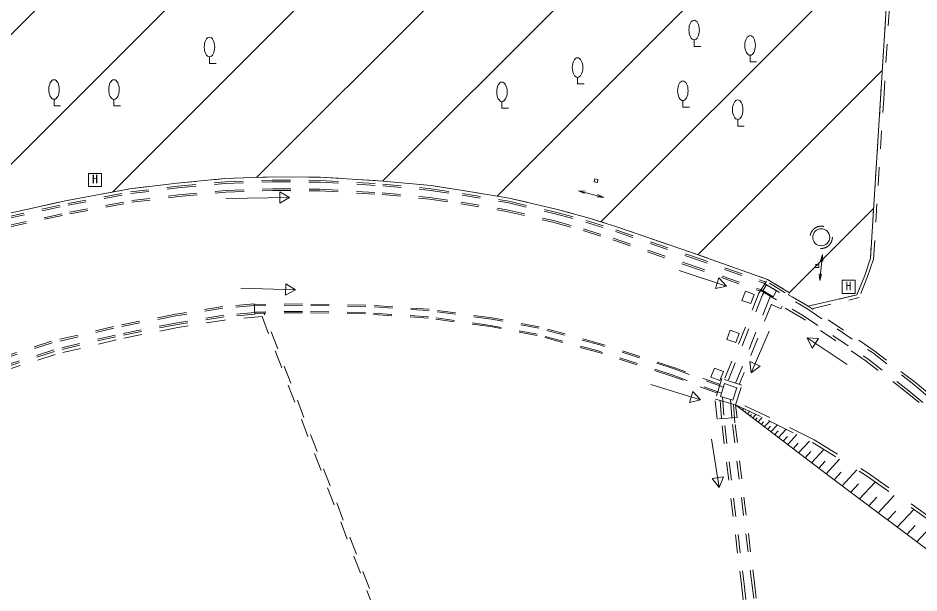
# Model space of a CAD drawing. Units: millimetres, scale not verified. Extents: x -294350 to 464306, y -228900 to 207900.
# Drawn here: x 98455 to 132873, y 17454 to 39418 of the extents above; entities that cross this region are included whole.
import ezdxf
from ezdxf.enums import TextEntityAlignment as Align

# ---------------------------------------------------------------- set-up
doc = ezdxf.new("R2010")
doc.units = ezdxf.units.MM
doc.header["$LTSCALE"] = 700
doc.linetypes.add('USER1', pattern=[2, 1, -1])
doc.linetypes.add('USER2', pattern=[3, 1.5, -1.5])
doc.layers.add('0-0', color=7, linetype='Continuous')
doc.layers.add('0-5_S-BGD', color=8, linetype='Continuous', lineweight=13)
doc.layers.add('0-8_最終2案', color=1, linetype='Continuous', lineweight=13)
doc.styles.add('ＭＳ ゴシック', font='')
doc.styles.get('ＭＳ ゴシック').set_extended_font_data('MS Gothic')

# ---------------------------------------------------------------- blocks, each defined once
blk = doc.blocks.new('独立樹（広葉樹）_50')
at = {"layer": '0-5_S-BGD'}
blk.add_lwpolyline([(55396022500, -88843192200), (55396022500, -88843367200), (55396197500, -88843367200)], dxfattribs=at)
blk.add_ellipse((55396022500, -88842929700), major_axis=(0, 262500), ratio=0.533333, dxfattribs=at)
blk = doc.blocks.new('照明灯_8')
at = {"layer": '0-5_S-BGD'}
blk.add_lwpolyline([(55405116200, -88847969700), (55405466200, -88847969700), (55405466200, -88848319700), (55405116200, -88848319700)], close=True, dxfattribs=at)
at = {"layer": '0-5_S-BGD', "style": 'ＭＳ ゴシック'}
blk.add_text('H', height=230900, dxfattribs=at).set_placement((55405212453, -88848302202), align=Align.BOTTOM_LEFT)
blk = doc.blocks.new('独立樹（広葉樹）_55')
at = {"layer": '0-5_S-BGD'}
blk.add_lwpolyline([(55400860900, -88843163500), (55400860900, -88843338500), (55401035900, -88843338500)], dxfattribs=at)
blk.add_ellipse((55400860900, -88842901000), major_axis=(0, 262500), ratio=0.533333, dxfattribs=at)
blk = doc.blocks.new('独立樹（広葉樹）_73')
at = {"layer": '0-5_S-BGD'}
blk.add_lwpolyline([(55388202100, -88841993800), (55388202100, -88842168800), (55388377100, -88842168800)], dxfattribs=at)
blk.add_ellipse((55388202100, -88841731300), major_axis=(0, 262500), ratio=0.533333, dxfattribs=at)
blk = doc.blocks.new('独立樹（広葉樹）_82')
at = {"layer": '0-5_S-BGD'}
blk.add_lwpolyline([(55402659200, -88841950400), (55402659200, -88842125400), (55402834200, -88842125400)], dxfattribs=at)
blk.add_ellipse((55402659200, -88841687900), major_axis=(0, 262500), ratio=0.533333, dxfattribs=at)
blk = doc.blocks.new('独立樹（広葉樹）_89')
at = {"layer": '0-5_S-BGD'}
blk.add_lwpolyline([(55384044800, -88843129200), (55384044800, -88843304200), (55384219800, -88843304200)], dxfattribs=at)
blk.add_ellipse((55384044800, -88842866700), major_axis=(0, 262500), ratio=0.533333, dxfattribs=at)
blk = doc.blocks.new('照明灯_14')
at = {"layer": '0-5_S-BGD'}
blk.add_lwpolyline([(55384966000, -88845109500), (55385316000, -88845109500), (55385316000, -88845459500), (55384966000, -88845459500)], close=True, dxfattribs=at)
at = {"layer": '0-5_S-BGD', "style": 'ＭＳ ゴシック'}
blk.add_text('H', height=230900, dxfattribs=at).set_placement((55385062236, -88845441997), align=Align.BOTTOM_LEFT)
blk = doc.blocks.new('独立樹（広葉樹）_103')
at = {"layer": '0-5_S-BGD'}
blk.add_lwpolyline([(55385648500, -88843131300), (55385648500, -88843306300), (55385823500, -88843306300)], dxfattribs=at)
blk.add_ellipse((55385648500, -88842868800), major_axis=(0, 262500), ratio=0.533333, dxfattribs=at)
blk = doc.blocks.new('独立樹（広葉樹）_107')
at = {"layer": '0-5_S-BGD'}
blk.add_lwpolyline([(55402328100, -88843669600), (55402328100, -88843844600), (55402503100, -88843844600)], dxfattribs=at)
blk.add_ellipse((55402328100, -88843407100), major_axis=(0, 262500), ratio=0.533333, dxfattribs=at)
blk = doc.blocks.new('独立樹（広葉樹）_118')
at = {"layer": '0-5_S-BGD'}
blk.add_lwpolyline([(55401162600, -88841539500), (55401162600, -88841714500), (55401337600, -88841714500)], dxfattribs=at)
blk.add_ellipse((55401162600, -88841277000), major_axis=(0, 262500), ratio=0.533333, dxfattribs=at)
blk = doc.blocks.new('独立樹（広葉樹）_128')
at = {"layer": '0-5_S-BGD'}
blk.add_lwpolyline([(55398044800, -88842544000), (55398044800, -88842719000), (55398219800, -88842719000)], dxfattribs=at)
blk.add_ellipse((55398044800, -88842281500), major_axis=(0, 262500), ratio=0.533333, dxfattribs=at)

msp = doc.modelspace()

# ---------------------------------------------------------------- linework, layer by layer
at = {"layer": '0-5_S-BGD', "linetype": 'USER1'}
for p, q in [((131874.3, 43784.3), (131405.2, 36330.6)), ((131525, 36323), (131994, 43776)), ((131405.2, 36330.6), (131017.2, 30246.8)), ((131136, 30224), (131525, 36323)), ((102730.9, 32897.5), (104541.2, 33112.2)), ((104541.2, 33112.2), (106355.3, 33282.4)), ((104553.9, 32992.9), (106363.1, 33162.6)), ((104561.2, 32928.1), (106366.7, 33097.6)), ((106355.3, 33282.4), (108166.2, 33347)), ((106363.1, 33162.6), (108168, 33227)), ((106366.7, 33097.6), (108169.4, 33161.8)), ((108166.2, 33347), (110002.5, 33336.9)), ((108168, 33227), (109998.6, 33216.9)), ((108169.4, 33161.8), (109996.9, 33151.8)), ((109996.9, 33151.8), (112391.9, 33007.4)), ((109998.6, 33216.9), (112396.5, 33072.4)), ((110002.5, 33336.9), (112405.8, 33192.1)), ((112396.5, 33072.4), (114225.5, 32897.5)), ((112405.8, 33192.1), (114240.2, 33016.7)), ((100330.2, 32451.6), (102730.9, 32897.5)), ((100354.1, 32334), (102748.9, 32778.8)), ((100367.5, 32270.1), (102759.1, 32714.3)), ((102748.9, 32778.8), (104553.9, 32992.9)), ((102759.1, 32714.3), (104561.2, 32928.1)), ((104589.7, 32659.5), (106384.1, 32828)), ((104596.1, 32595.1), (106388.9, 32763.3)), ((106384.1, 32828), (108173.5, 32891.8)), ((106388.9, 32763.3), (108174, 32827)), ((108173.5, 32891.8), (109988, 32881.8)), ((108174, 32827), (109985.4, 32817)), ((109985.4, 32817), (112365.4, 32673.6)), ((109988, 32881.8), (112370.9, 32738.2)), ((112370.9, 32738.2), (114184.9, 32564.8)), ((112391.9, 33007.4), (114218, 32832.8)), ((114218, 32832.8), (115423.6, 32650.1)), ((114225.5, 32897.5), (115433.3, 32714.5)), ((114240.2, 33016.7), (115452.1, 32833)), ((115433.3, 32714.5), (117199.2, 32422.2)), ((115452.1, 32833), (117222.7, 32540)), ((97968.2, 31928.6), (100330.2, 32451.6)), ((100421.4, 32005.5), (102799.7, 32447.3)), ((100433.9, 31942), (102809.1, 32383.1)), ((102799.7, 32447.3), (104589.7, 32659.5)), ((102809.1, 32383.1), (104596.1, 32595.1)), ((112365.4, 32673.6), (114176.5, 32500.4)), ((114176.5, 32500.4), (115370.7, 32319.4)), ((114184.9, 32564.8), (115381.3, 32383.5)), ((115381.3, 32383.5), (117134, 32093.3)), ((115423.6, 32650.1), (117186.9, 32358.3)), ((117186.9, 32358.3), (118971.5, 31939.7)), ((117199.2, 32422.2), (118987, 32002.9)), ((117222.7, 32540), (119016.4, 32119.3)), ((97998.9, 31812.5), (100354.1, 32334)), ((98015.9, 31749.4), (100367.5, 32270.1)), ((115370.7, 32319.4), (117120.8, 32029.7)), ((117120.8, 32029.7), (118889, 31615)), ((117134, 32093.3), (118905.3, 31677.9)), ((119016.4, 32119.3), (120187.4, 31802)), ((98084.9, 31488.2), (100421.4, 32005.5)), ((98101.1, 31425.5), (100433.9, 31942)), ((118905.3, 31677.9), (120058.3, 31365.3)), ((118971.5, 31939.7), (120134.6, 31624.3)), ((118987, 32002.9), (120153.5, 31686.9)), ((120153.5, 31686.9), (121297.8, 31322.9)), ((120187.4, 31802), (121335.5, 31436.8)), ((118889, 31615), (120040.5, 31303.1)), ((120058.3, 31365.3), (121193, 31004.6)), ((120134.6, 31624.3), (121277.8, 31261)), ((121297.8, 31322.9), (124141.7, 30345.9)), ((121335.5, 31436.8), (124181.2, 30459.2)), ((120040.5, 31303.1), (121172.2, 30943.1)), ((121193, 31004.6), (124032, 30029.3)), ((121277.8, 31261), (124120.9, 30284.3)), ((121172.2, 30943.1), (124010.2, 29968.1)), ((124141.7, 30345.9), (127021.4, 29329.8)), ((124181.2, 30459.2), (127086.5, 29434.1)), ((124010.2, 29968.1), (126804.6, 28982.2)), ((124032, 30029.3), (126904.9, 29012.8)), ((124120.9, 30284.3), (126945.8, 29284.7)), ((131017.2, 30246.8), (130800.2, 29581.2)), ((130913, 29540), (131136, 30224)), ((127045.3, 29368.1), (126761.1, 28912.4)), ((126945.8, 29284.7), (128582.9, 28323)), ((127757.5, 28923.9), (127045.3, 29368.1)), ((127086.5, 29434.1), (127924, 28926)), ((130800.2, 29581.2), (130501.1, 28842.6)), ((130913, 29540), (130589, 28740)), ((126761.1, 28912.4), (125441.4, 25617.6)), ((126241, 28980), (126110, 28632)), ((126583, 28856), (126241, 28980)), ((126821.7, 29009.6), (128423.1, 28068.9)), ((126965.9, 28972.3), (126896.2, 28846.4)), ((128636.1, 28407.7), (127757.5, 28923.9)), ((127924, 28926), (127883.1, 28850.1)), ((126896.2, 28846.4), (125527.8, 25429.8)), ((127167.7, 28717.5), (125812.2, 25333)), ((126452, 28508), (126110, 28632)), ((126583, 28856), (126452, 28508)), ((127223.5, 28818.2), (127167.7, 28717.5)), ((130501.1, 28842.6), (128798.6, 28442.8)), ((128826, 28326), (130589, 28740)), ((106275, 28395.5), (104471.7, 28107.9)), ((106283.6, 28330.8), (104483.6, 28043.7)), ((107470.6, 28506.1), (106275, 28395.5)), ((107476.6, 28441.2), (106283.6, 28330.8)), ((107470.6, 28506.1), (107507.4, 28107.8)), ((109319.6, 28500), (107473.3, 28476.8)), ((109319.4, 28450), (107477.9, 28426.9)), ((111742.2, 28401.9), (109319.4, 28450)), ((111744.3, 28451.9), (109319.6, 28500)), ((114160.1, 28241.4), (111742.2, 28401.9)), ((114165.2, 28291.2), (111744.3, 28451.9)), ((116549.3, 27914.5), (114160.1, 28241.4)), ((116557.3, 27963.8), (114165.2, 28291.2)), ((127235, 28481.9), (126010.2, 25424.1)), ((127239, 28480), (127594, 28314)), ((127594, 28314), (127645.6, 28409.7)), ((128369.8, 27984.3), (127645.6, 28409.7)), ((128582.9, 28323), (131092.7, 26636.8)), ((131151.2, 26717.9), (128636.1, 28407.7)), ((104471.7, 28107.9), (102097.1, 27635.4)), ((104483.6, 28043.7), (102111.4, 27571.7)), ((106317.3, 28062.8), (104531.2, 27777.9)), ((106325, 27998.4), (104542.3, 27714.1)), ((106340, 27879.3), (104563.4, 27595.9)), ((107501.4, 28172.3), (106317.3, 28062.8)), ((107507.4, 28107.8), (106325, 27998.4)), ((107776.1, 28012.2), (106340, 27879.3)), ((109318.5, 28210), (107500.1, 28187.1)), ((109318.4, 28160), (107504.7, 28137.2)), ((107776.1, 28012.2), (117832.5, 1764.1)), ((117895.1, 1936.1), (107856, 28139)), ((111729.7, 28112.1), (109318.4, 28160)), ((111731.8, 28162.1), (109318.5, 28210)), ((114130.8, 27952.7), (111729.7, 28112.1)), ((114135.9, 28002.5), (111731.8, 28162.1)), ((116502.6, 27628.1), (114130.8, 27952.7)), ((116510.7, 27677.5), (114135.9, 28002.5)), ((118348.1, 27574), (116549.3, 27914.5)), ((118359.4, 27622.7), (116557.3, 27963.8)), ((130858.8, 26312), (128369.8, 27984.3)), ((128423.1, 28068.9), (130917.3, 26393.2)), ((102097.1, 27635.4), (99736.1, 27067.7)), ((102111.4, 27571.7), (99754, 27003.9)), ((104531.2, 27777.9), (102169.4, 27307.9)), ((104542.3, 27714.1), (102182.9, 27244.6)), ((104563.4, 27595.9), (102208.6, 27127.4)), ((118282.6, 27291.2), (116502.6, 27628.1)), ((118293.9, 27340), (116510.7, 27677.5)), ((120687.4, 26930), (118348.1, 27574)), ((120701.7, 26977.9), (118359.4, 27622.7)), ((102169.4, 27307.9), (99826.8, 26743.7)), ((102182.9, 27244.6), (99843.9, 26682.2)), ((120604.3, 26652.1), (118282.6, 27291.2)), ((120618.6, 26700), (118293.9, 27340)), ((125664, 27491), (125533, 27143)), ((126006, 27367), (125664, 27491)), ((126006, 27367), (125875, 27019)), ((99736.1, 27067.7), (97423.9, 26327.9)), ((99754, 27003.9), (97446.8, 26266.6)), ((102208.6, 27127.4), (99876.3, 26566.6)), ((123527.4, 26012.4), (120687.4, 26930)), ((123543.8, 26059.6), (120701.7, 26977.9)), ((125875, 27019), (125533, 27143)), ((99826.8, 26743.7), (97540, 26013)), ((99843.9, 26682.2), (97562, 25952.1)), ((99876.3, 26566.6), (97603.5, 25839.3)), ((123432.2, 25738.4), (120604.3, 26652.1)), ((123448.6, 25785.6), (120618.6, 26700)), ((131092.7, 26636.8), (132676, 25415.9)), ((132738.7, 25493.8), (131151.2, 26717.9)), ((132425.3, 25104.1), (130858.8, 26312)), ((130917.3, 26393.2), (132487.9, 25182.1)), ((125400.3, 25315.7), (123527.4, 26012.4)), ((125274.6, 25415.9), (123543.8, 26059.6)), ((125059, 26043), (124928, 25695)), ((125401, 25919), (125059, 26043)), ((125401, 25919), (125270, 25571)), ((125172.6, 25091), (123432.2, 25738.4)), ((125328.4, 25086.4), (123448.6, 25785.6)), ((125270, 25571), (124928, 25695)), ((125347.9, 25649.5), (125101.3, 24863.8)), ((126109.9, 25390.1), (125347.9, 25649.5)), ((134280.9, 24200.1), (132738.7, 25493.8)), ((125861.8, 24636.5), (126109.9, 25390.1)), ((132487.9, 25182.1), (134015.4, 23900.7)), ((132676, 25415.9), (134214.5, 24125.3)), ((125164, 24097), (125083, 24858)), ((125101.3, 24863.8), (125788.8, 24658.3)), ((125275, 24811.9), (125352.2, 23844.9)), ((125364.9, 24941.6), (125451.7, 23854.9)), ((125673.3, 24849.4), (125750.3, 23885)), ((133949.1, 23825.9), (132425.3, 25104.1)), ((125788.8, 24658.3), (125849.8, 23895.1)), ((125788.8, 24658.3), (125861.8, 24636.5)), ((125864, 24633), (125930, 24162)), ((125930, 24162), (125164, 24097)), ((125352.2, 23844.9), (126078.8, 17887.9)), ((125451.7, 23854.9), (126178.1, 17899.9)), ((125750.3, 23885), (126475.9, 17936)), ((125849.8, 23895.1), (126575.2, 17948)), ((126178.1, 17899.9), (127137.1, 9928)), ((126475.9, 17936), (127434.9, 9964)), ((126575.2, 17948), (127534.2, 9976)), ((126078.8, 17887.9), (127037.8, 9916))]:
    msp.add_line(p, q, dxfattribs=at)
at = {"layer": '0-5_S-BGD'}
for p, q in [((120468.7, 33157.6), (120492.4, 33275.8)), ((120468.7, 33157.6), (120586.9, 33133.8)), ((120610.7, 33252.1), (120492.4, 33275.8)), ((120586.9, 33133.8), (120610.7, 33252.1)), ((108830.7, 32562.5), (108452.5, 32773.4)), ((108459, 32340.4), (108452.5, 32773.4)), ((120837.8, 32566.7), (119871, 32822.2)), ((119871, 32822.2), (120123.4, 32798.6)), ((119871, 32822.2), (120102.1, 32718)), ((106387.9, 32526), (108830.7, 32562.5)), ((108830.7, 32562.5), (108459, 32340.4)), ((120837.8, 32566.7), (120585.5, 32590.3)), ((120837.8, 32566.7), (120606.8, 32670.8)), ((129081.6, 29392.9), (129182.8, 30387.8)), ((129182.8, 30387.8), (129116.1, 30143.3)), ((129182.8, 30387.8), (129199, 30134.9)), ((128921.4, 29893.8), (128933.4, 30013.8)), ((129053.4, 30001.8), (128933.4, 30013.8)), ((129041.4, 29881.8), (129053.4, 30001.8)), ((123709.1, 29776.4), (125519.9, 29168.7)), ((128921.4, 29893.8), (129041.4, 29881.8)), ((129081.6, 29392.9), (129065.4, 29645.9)), ((129081.6, 29392.9), (129148.4, 29637.4)), ((108668.3, 28829.2), (108681, 29262)), ((109049.5, 29034.7), (108681, 29262)), ((125095.6, 29082.8), (125233.3, 29493.3)), ((125519.9, 29168.7), (125233.3, 29493.3)), ((106971.3, 29095.4), (109049.5, 29034.7)), ((109049.5, 29034.7), (108668.3, 28829.2)), ((125519.9, 29168.7), (125095.6, 29082.8)), ((127050, 29224), (126903, 29010)), ((126903, 29010), (127304, 28770)), ((127050, 29224), (127428, 29000)), ((127304, 28770), (127428, 29000)), ((127154.1, 27461.1), (126465.5, 25862.7)), ((128604.8, 27198.8), (128796.8, 26810.6)), ((130129.4, 26182.4), (128604.8, 27198.8)), ((128604.8, 27198.8), (129037, 27170.9)), ((129037, 27170.9), (128796.8, 26810.6)), ((126465.5, 25862.7), (126415.1, 26292.8)), ((126415.1, 26292.8), (126812.7, 26121.5)), ((126465.5, 25862.7), (126812.7, 26121.5)), ((122632.1, 25423.7), (124528, 24828.2)), ((124105.3, 24734), (124235.1, 25147.1)), ((124528, 24828.2), (124235.1, 25147.1)), ((125290, 24964), (125445, 25458)), ((125921, 25296), (125445, 25458)), ((125765, 24822), (125921, 25296)), ((124528, 24828.2), (124105.3, 24734)), ((125765, 24822), (125290, 24964)), ((125861.8, 24636.5), (129537, 21849)), ((126017.4, 24516.7), (126032.1, 24532.5)), ((126117.5, 24440.8), (126166.2, 24493.1)), ((126217.7, 24364.9), (126251.6, 24401.4)), ((126317.8, 24289), (126405, 24382.6)), ((126417.9, 24213.1), (126471.2, 24270.2)), ((126518.1, 24137.2), (126643.8, 24272)), ((126618.2, 24061.3), (126690.7, 24139)), ((126718.3, 23985.4), (126882.5, 24161.5)), ((126841.9, 23891.7), (126935.9, 23992.5)), ((126965.5, 23798.1), (127175.9, 24023.7)), ((127089.1, 23704.4), (127204.3, 23828)), ((127212.7, 23610.7), (127463.1, 23879.3)), ((127359.8, 23499.2), (127496.9, 23646.3)), ((127506.9, 23387.7), (127805, 23707.5)), ((127682, 23255), (127845.3, 23430.1)), ((127857.1, 23122.3), (128212, 23502.9)), ((124950.2, 23334.1), (125245.3, 21489.9)), ((128065.6, 22964.3), (128259.9, 23172.7)), ((128274, 22806.3), (128696.5, 23259.3)), ((128522.2, 22618.2), (128747.5, 22859.8)), ((128770.3, 22430.1), (129241.8, 22935.7)), ((129047.2, 22220.2), (129294.6, 22485.5)), ((129324.2, 22010.3), (129842.2, 22565.9)), ((129628.8, 21780.1), (129900.5, 22071.4)), ((129934.5, 21550.9), (130502, 22159.5)), ((124972.2, 21826), (125399.8, 21894.4)), ((125245.3, 21489.9), (124972.2, 21826)), ((125245.3, 21489.9), (125399.8, 21894.4)), ((129537, 21849), (134064, 18454)), ((130604, 21048.7), (131205.4, 21693.6)), ((130269.3, 21299.8), (130566.3, 21618.4)), ((130958.8, 20782.7), (131263.2, 21109.2)), ((131313.5, 20516.7), (131929.8, 21177.6)), ((131677.1, 20244), (131989.1, 20578.6)), ((132040.7, 19971.4), (132672.3, 20648.7)), ((132413.3, 19691.9), (132733.1, 20034.8)), ((132785.9, 19412.5), (133428.3, 20101.3))]:
    msp.add_line(p, q, dxfattribs=at)
at = {"layer": '0-5_S-BGD', "linetype": 'USER2'}
for p, q in [((127178, 24157), (125900.6, 24754.3)), ((128863, 23310), (127178, 24157)), ((127125.6, 24049), (128804.5, 23205.1)), ((128804.5, 23205.1), (130866.6, 21934.9)), ((128863, 23310), (130933, 22035)), ((133432, 20255), (130933, 22035)), ((130866.6, 21934.9), (133358.4, 20160))]:
    msp.add_line(p, q, dxfattribs=at)
msp.add_lwpolyline([(125862.8, 24639.5), (125862.9, 24639.5), (127125.6, 24049)], dxfattribs=at)
at = {"layer": '0-5_S-BGD', "linetype": 'USER1'}
msp.add_circle((129139.4, 31040.8), 425, dxfattribs=at)
at = {"layer": '0-5_S-BGD'}
msp.add_circle((129139.4, 31040.8), 325, dxfattribs=at)
at = {"layer": '0-8_最終2案'}
for p, q in [((88801.3, 29404.4), (123260.4, 63863.4)), ((95522.8, 31176.1), (125817.9, 61471.2)), ((102071.5, 32775), (128073.2, 58776.7)), ((107572, 33325.8), (130021.2, 55775)), ((112389, 33193.1), (131398.3, 52202.4)), ((116761.9, 32616.2), (132043.1, 47897.4)), ((131874.3, 43784.3), (131405.2, 36330.6)), ((120726.1, 31630.7), (131806.7, 42711.3)), ((124420.1, 30374.9), (131474.4, 37429.2)), ((102730.9, 32897.5), (104541.2, 33112.2)), ((104541.2, 33112.2), (106355.3, 33282.4)), ((106355.3, 33282.4), (108166.2, 33347)), ((108166.2, 33347), (110002.5, 33336.9)), ((110002.5, 33336.9), (112405.8, 33192.1)), ((112405.8, 33192.1), (114240.2, 33016.7)), ((100330.2, 32451.6), (102730.9, 32897.5)), ((114240.2, 33016.7), (115452.1, 32833)), ((115452.1, 32833), (117222.7, 32540)), ((97968.2, 31928.6), (100330.2, 32451.6)), ((117222.7, 32540), (119016.4, 32119.3)), ((119016.4, 32119.3), (120187.4, 31802)), ((127922.1, 28927.1), (131138.2, 32143.2)), ((120187.4, 31802), (121335.5, 31436.8)), ((121335.5, 31436.8), (124181.2, 30459.2)), ((124181.2, 30459.2), (127086.5, 29434.1)), ((127086.5, 29434.1), (127924, 28926)), ((127924, 28926), (127883.1, 28850.1)), ((128639.8, 28405.5), (127883.1, 28850.1))]:
    msp.add_line(p, q, dxfattribs=at)
msp.add_lwpolyline([(131405.2, 36330.6), (131017.2, 30246.8), (130800.2, 29581.2), (130501.1, 28842.6), (128639.5, 28405.4)], dxfattribs=at)

# ---------------------------------------------------------------- block references
at = {"layer": '0-0', "xscale": 0.001428571, "yscale": 0.001428571}
for name in ['独立樹（広葉樹）_118', '独立樹（広葉樹）_73', '独立樹（広葉樹）_82', '独立樹（広葉樹）_128', '独立樹（広葉樹）_89', '独立樹（広葉樹）_103', '独立樹（広葉樹）_50', '独立樹（広葉樹）_55', '独立樹（広葉樹）_107', '照明灯_14', '照明灯_8']:
    msp.add_blockref(name, (-79020209.6, 126955030.8), dxfattribs=at)

doc.saveas('drawing.dxf')
